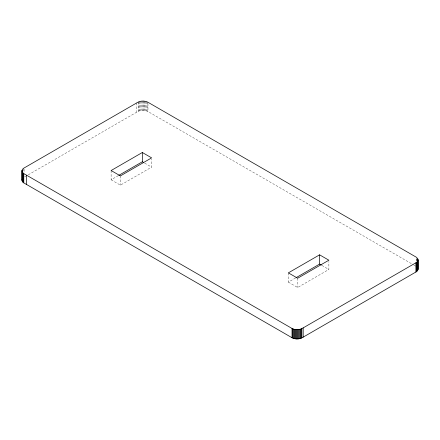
<?xml version="1.0" encoding="UTF-8"?>
<svg xmlns="http://www.w3.org/2000/svg" width="440" height="440" viewBox="0 0 440 440"><rect width="100%" height="100%" fill="white"/><g stroke="black" fill="none" stroke-linecap="round" stroke-linejoin="round"><path stroke-width="0.33" stroke-dasharray="2.2 1.65" d="M24.684 176.864L25.872 176.181M28.243 174.812L136.824 112.123C140.058 109.939 144.518 109.709 147.966 111.529L413.259 264.704M111.122 170.528L111.122 179.795L118.189 175.714M111.122 179.795L120.412 185.163L151.63 167.139L151.63 159.192M288.37 272.861L288.37 282.128L295.438 278.047M288.37 282.128L297.66 287.496L328.878 269.473L328.878 261.525M413.853 265.045L416.229 266.42M144.661 163.114L151.63 167.139M321.909 265.447L328.878 269.473M416.796 258.902L416.796 260.887M416.229 258.478L416.229 261.124M297.66 278.228L297.66 287.496M147.966 103.582L147.966 111.529M147.263 101.904L147.263 111.172M146.509 101.607L146.509 110.875M145.706 101.376L145.706 110.644M144.864 101.206L144.864 110.473M144.007 101.101L144.007 110.368M143.132 101.052L143.132 110.319M142.252 101.068L142.252 110.336M141.383 101.145L141.383 110.413M140.531 101.283L140.531 110.55M139.711 101.486L139.711 110.754M138.93 101.75L138.93 111.018M138.199 102.075L138.199 111.342M136.824 102.856L136.824 112.123M120.412 175.896L120.412 185.163M24.09 169.263L24.09 172.573M23.474 168.344L23.474 171.655"/><path stroke-width="0.66" d="M22.027 180.505L22 170.731L22.561 169.246L23.474 168.344L136.824 102.856C140.058 100.672 144.518 100.441 147.966 102.262L416.229 257.153L417.599 258.5L418 260.002L417.918 269.775L416.526 271.656L303.177 337.145C299.943 339.328 295.482 339.559 292.034 337.739L26.527 184.454C24.756 183.425 21.494 182.155 22.082 179.493L22.082 170.225M417.918 269.775L417.973 259.496M22.082 179.493L22.27 178.998M22 170.731C21.983 173.184 24.849 174.119 26.527 175.186L292.034 328.471C295.482 330.291 299.943 330.061 303.177 327.877L415.91 262.79L417.038 261.949L417.918 260.507M142.34 152.504L111.122 170.528L120.412 175.896L151.63 157.872L142.34 152.504L142.34 161.772L118.778 175.379M319.589 254.837L288.37 272.861L297.66 278.228L328.878 260.205L319.589 254.837L319.589 264.105L296.027 277.712M142.34 161.772L143.501 162.443M319.589 264.105L321.327 265.111M418 269.269L417.841 258.99M417.731 261.003L417.731 270.27M417.439 261.487L417.439 270.754M417.038 261.949L417.038 271.216M416.526 262.389L416.526 271.656M415.91 262.79L415.91 272.058M303.177 327.877L303.177 337.145M301.802 328.658L301.802 337.925M301.07 328.983L301.07 338.25M300.289 329.247L300.289 338.514M299.47 329.45L299.47 338.718M298.617 329.588L298.617 338.855M297.748 329.665L297.748 338.932M296.868 329.681L296.868 338.949M295.993 329.632L295.993 338.899M295.136 329.527L295.136 338.795M294.294 329.357L294.294 338.624M293.491 329.125L293.491 338.393M292.738 328.829L292.738 338.096M292.034 328.471L292.034 337.739M26.527 175.186L26.527 184.454M23.771 173.58L23.771 182.847M23.204 173.156L23.204 182.424M22.748 172.706L22.748 181.973M22.401 172.232L22.401 181.5M22.16 171.743L22.16 181.011"/></g></svg>
